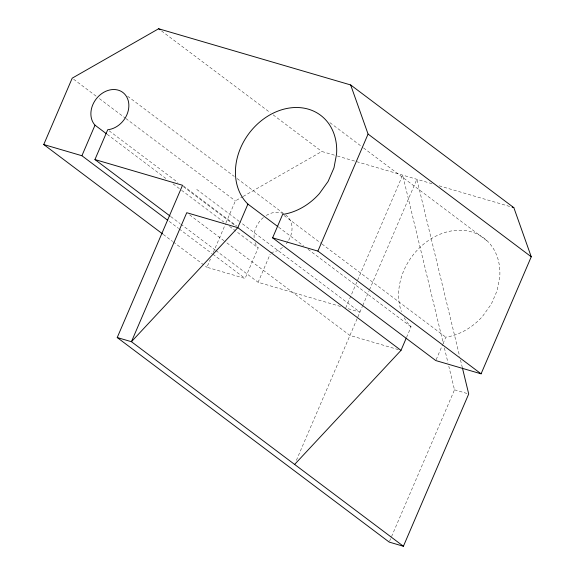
<?xml version="1.0" encoding="UTF-8"?>
<svg xmlns="http://www.w3.org/2000/svg" width="575" height="575" viewBox="0 0 575 575"><rect width="100%" height="100%" fill="white"/><g stroke="black" fill="none" stroke-linecap="round" stroke-linejoin="round"><path stroke-width="0.43" stroke-dasharray="2.88 2.16" d="M255.041 242.571A21.555 17.372 -53.1 0 0 258.189 247.897L245.087 278.458L206.935 267.267L210.45 259.073M213.26 252.518L225.551 223.833M225.903 223.014L235.383 200.891L242.391 196.88M340.565 306.475L258.118 282.282L270.214 254.071M345.712 307.984L402.658 175.131L443.332 343.555M296.384 460.323L357.513 317.774M357.851 316.969L362.394 306.374M362.753 305.548L369.114 290.691M369.473 289.872L416.868 179.285L459.648 356.442M406.561 337.381L411.089 326.816A57.486 46.331 -53.1 0 1 404.189 317.752M436.13 359.756L442.707 344.425M443.052 343.62L445.812 337.166A57.486 46.331 -53.1 0 0 482.547 316.351L491.287 304.153L497.167 290.576L499.776 276.553A57.486 46.331 -53.1 0 0 442.527 233.285A57.486 46.331 -53.1 0 0 401.393 311.557M389.555 541.262L454.502 389.807L448.809 366.239M243.175 196.434L321.82 151.477L336.44 155.753M337.302 156.005L432.314 183.806M439.178 185.818L510.406 206.662M348.22 308.725L359.921 312.153L240.4 222.259M398.432 349.636L349.931 335.441L224.688 241.241M454.502 389.807L467.037 393.48M329.942 122.676L362.861 147.437M363.58 147.969L487.399 241.097M161.503 30.906L270.286 112.722M273.154 114.871L321.82 151.477M127.607 96.212L234.248 176.417M237.108 178.566L283.633 213.555M284.064 215.517L321.281 243.505M322 244.044L445.812 337.166M278.681 227.233L303.729 246.071M308.027 249.306L411.089 326.816M73.636 79.242L96.535 96.463M99.403 98.62L125.163 117.997M125.882 118.536L235.383 200.891M196.736 189.427L239.682 221.72M183.245 185.804L236.929 226.169M109.149 130.812L177.862 182.483M183.583 186.789L235.118 225.544M107.173 134.327L167.296 179.537M173.018 183.842L180.895 189.764M181.607 190.303L223.833 222.065M229.562 226.37L258.189 247.897M189.613 214.863L223.97 240.702M170.804 216.617L180.104 223.61M180.823 224.149L215.179 249.988M215.891 250.528L258.118 282.282M169.222 221.404L178.53 228.404M179.242 228.943L212.168 253.704M212.879 254.236L245.087 278.458M163.278 234.435L172.579 241.428M173.298 241.967L206.935 267.267M460.489 359.936L462.178 366.915M444.389 347.918L447.968 362.753M285.631 214.892A21.555 17.372 -53.1 0 1 288.319 240.817M287.888 241.493A21.555 17.372 -53.1 0 1 284.877 245.266M282.526 247.437A21.555 17.372 -53.1 0 1 270.904 252.461M254.092 237.719A21.555 17.372 -53.1 0 1 263.573 217.364M266.239 215.467A21.555 17.372 -53.1 0 1 282.979 213.433"/><path stroke-width="0.86" d="M162.56 233.896L43.75 144.541L72.206 78.164L158.635 28.75L350.657 84.942L513.842 207.661L531.25 256.788L481.088 373.822L435.785 360.561L272.607 237.834L282.634 214.439A57.486 46.331 -53.1 0 0 319.369 193.624L328.109 181.427L333.982 167.85L336.591 153.827A57.486 46.331 -53.1 0 0 269.891 114.899A57.486 46.331 -53.1 0 0 247.904 204.089L237.806 227.657L131.438 341.708L117.228 337.547L182.534 185.265L94.94 159.555L107.719 129.734A21.555 17.372 -53.1 0 0 128.656 102.681A21.555 17.372 -53.1 0 0 102.292 93.229A21.555 17.372 -53.1 0 0 95.004 125.17L81.909 155.732L167.792 220.326M481.088 373.822L317.903 251.095L368.065 134.061L350.657 84.942M294.623 464.435L400.991 350.383L406.209 338.193M117.228 337.547L389.203 542.088L403.406 546.25L468.711 393.968L462.386 367.784M512.124 207.158L513.842 207.661M43.75 144.541L81.909 155.732M272.607 237.834L317.903 251.095M368.065 134.061L531.25 256.788M158.635 28.75L160.073 29.828M247.904 204.089L277.969 226.694M400.991 350.383L237.806 227.657L186.753 212.707L131.438 341.708L403.406 546.25M95.004 125.17L106.461 133.788M94.94 159.555L170.085 216.078"/></g></svg>
